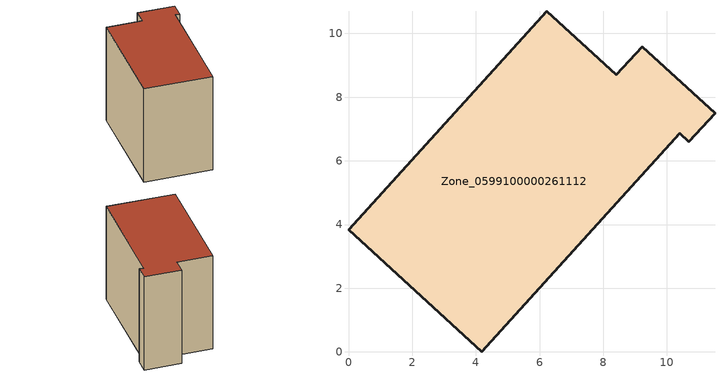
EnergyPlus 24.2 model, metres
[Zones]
Zone_0599100000261112
 floor ground (C_G): 9.22,9.59 11.51,7.49 10.69,6.6 10.4,6.87 4.18,0 0,3.84 6.22,10.7 8.41,8.7 z0
 wall outside (C_F): 0,3.84 4.18,0 10.4,6.87 10.69,6.6 11.51,7.49 9.22,9.59 8.41,8.7 6.22,10.7 0,3.84 z0:8.69
 roof outside (C_R): 9.22,9.59 8.41,8.7 6.22,10.7 0,3.84 4.18,0 10.4,6.87 10.69,6.6 11.51,7.49 z8.69
[BUILDING]
Pand.0599100000261112: North Axis=0; Terrain=City; Loads Convergence Tolerance Value=0.04; Temperature Convergence Tolerance Value=0.4; Solar Distribution=FullExterior; Maximum Number of Warmup Days=25; Minimum Number of Warmup Days=1
[Site:Location]
Rotterdam.The.Hague.AP_ZH_NLD Design_Conditions: Latitude=51.96; Longitude=4.45; Time Zone=1; Elevation=-4.5
[SITE:GROUNDTEMPERATURE:BUILDINGSURFACE]
18, 18, 18, 18, 18, 18, 18, 18, 18, 18, 18, 18
[MATERIAL] Thermal Absorptance=0.9; Solar Absorptance=0.7; Visible Absorptance=0.7
Name | Roughness | Thickness | Conductivity | Density | Specific Heat
G.TI.1975-1991 | MediumSmooth | 0.15 | 0.288461 | 540 | 1210
F.TI.1975-1991 | Rough | 0.3 | 0.230769 | 1920 | 840
R.TI.1975-1991 | MediumRough | 0.2 | 0.153846 | 1500 | 1000
[CONSTRUCTION]
C_G: G.TI.1975-1991
C_F: F.TI.1975-1991
C_R: R.TI.1975-1991
[ZONE]
Zone_0599100000261112: Type=1; Multiplier=1; Ceiling Height=Autocalculate; Volume=Autocalculate; Floor Area=autocalculate; Part of Total Floor Area=Yes
[ZONEINFILTRATION:DESIGNFLOWRATE]
Infil_Zone_0599100000261112: Zone or ZoneList or Space or SpaceList=Zone_0599100000261112; Schedule=AlwaysOn; Design Flow Rate Calculation Method=Flow/Area; Flow Rate per Floor Area=0.003; Constant Term Coefficient=1; Temperature Term Coefficient=0; Velocity Term Coefficient=0; Velocity Squared Term Coefficient=0
[HVACTEMPLATE:ZONE:IDEALLOADSAIRSYSTEM]
Zone_0599100000261112: Maximum Heating Supply Air Temperature=50; Minimum Cooling Supply Air Temperature=13; Maximum Heating Supply Air Humidity Ratio=0.0156; Minimum Cooling Supply Air Humidity Ratio=0.0077; Heating Limit=NoLimit; Cooling Limit=NoLimit; Dehumidification Control Type=ConstantSensibleHeatRatio; Cooling Sensible Heat Ratio=0.7; Dehumidification Setpoint=60; Humidification Control Type=None; Humidification Setpoint=30; Outdoor Air Method=None; Outdoor Air Flow Rate per Person=0.00944; Outdoor Air Flow Rate per Zone Floor Area=0; Outdoor Air Flow Rate per Zone=0; Demand Controlled Ventilation Type=None; Outdoor Air Economizer Type=NoEconomizer; Heat Recovery Type=None; Sensible Heat Recovery Effectiveness=0.7; Latent Heat Recovery Effectiveness=0.65
[ZONECONTROL:THERMOSTAT]
ThermostatControl_Zone_0599100000261112: Zone or ZoneList=Zone_0599100000261112; Control Type Schedule=DualSetpointControlType; Control 1=Thermostat_Zone_0599100000261112; Temperature Difference Between Cutout And Setpoint=0
[THERMOSTATSETPOINT:DUALSETPOINT]
Thermostat_Zone_0599100000261112: Heating Setpoint Temperature Schedule=HeatingSetpoint_Zone_0599100000261112; Cooling Setpoint Temperature Schedule=CoolingSetpoint_Zone_0599100000261112
[SCHEDULE:COMPACT]
HeatingSetpoint_Zone_0599100000261112: Through: 12/31, For: AllDays, Until: 24:00, 21
CoolingSetpoint_Zone_0599100000261112: Through: 12/31, For: AllDays, Until: 24:00, 24
DualSetpointControlType: Through: 12/31, For: AllDays, Until: 24:00, 4
AlwaysOn: Through: 12/31, For: AllDays, Until: 24:00, 1
